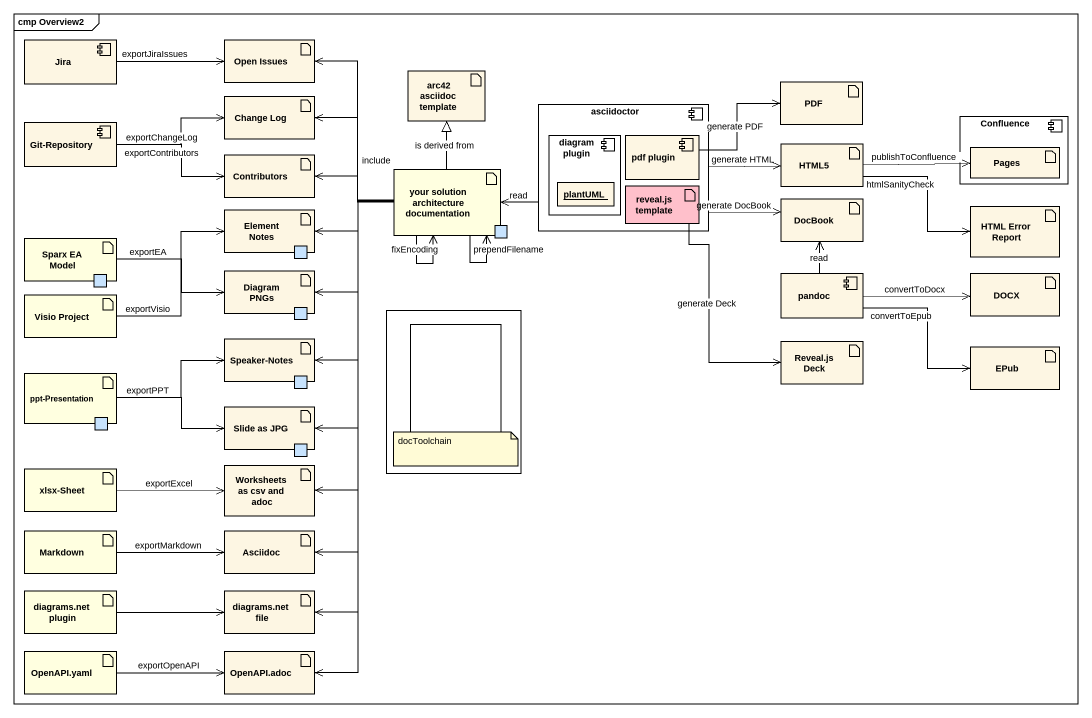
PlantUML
@startuml
mainframe cmp Overview2
allowmixing
hide circle
hide empty members
component Jira
artifact "Open Issues" as Open_Issues
artifact "arc42 asciidoc template" as arc42_asciidoc_template
artifact PDF
component "Git-Repository" as Git_Repository
artifact "Change Log" as Change_Log
component asciidoctor {
  component "diagram plugin" as diagram_plugin {
    object plantUML
  }
  component "pdf plugin" as pdf_plugin
  artifact "reveal.js template" as reveal_js_template #FFC0CB
}
component Confluence {
  artifact Pages
}
artifact Contributors
artifact HTML5
artifact "your solution architecture documentation" as your_solution_architecture #FFFFE0 {
  port " " as port1 #C7E3FE
}
artifact DocBook
artifact "Sparx EA Model" as Sparx_EA_Model #FFFFE0 {
  port " " as port2 #C7E3FE
}
artifact "Element Notes" as Element_Notes {
  port " " as port3 #C7E3FE
}
artifact "HTML Error Report" as HTML_Error_Report
artifact "Diagram PNGs" as Diagram_PNGs {
  port " " as port4 #C7E3FE
}
component pandoc
artifact DOCX
artifact "Visio Project" as Visio_Project #FFFFE0
rectangle " " as rectangle1 #FFFFFF {
  rectangle " " as rectangle2
}
artifact "Speaker-Notes" as Speaker_Notes {
  port " " as port5 #C7E3FE
}
artifact "Reveal.js Deck" as Reveal_js_Deck
artifact EPub
artifact "ppt-Presentation" as ppt_Presentation #FFFFE0 {
  port " " as port6 #C7E3FE
}
artifact "Slide as JPG" as Slide_as_JPG {
  port " " as port7 #C7E3FE
}
artifact "xlsx-Sheet" as xlsx_Sheet #FFFFE0
artifact "Worksheets as csv and adoc" as Worksheets_as_csv_and_adoc
artifact Markdown #FFFFE0
artifact Asciidoc
artifact "diagrams.net plugin" as diagrams_net_plugin #FFFFE0
artifact "diagrams.net file" as diagrams_net_file
artifact "OpenAPI.yaml" as OpenAPI_yaml #FFFFE0
artifact "OpenAPI.adoc" as OpenAPI_adoc
Jira -right-> Open_Issues : exportJiraIssues
Git_Repository -right-> Change_Log : exportChangeLog
Git_Repository -right-> Contributors : exportContributors
asciidoctor -right-> HTML5 : generate HTML
asciidoctor -left-> your_solution_architecture : read
asciidoctor -right-> DocBook : generate DocBook
pdf_plugin -right-> PDF : generate PDF
HTML5 -right-> Pages : publishToConfluence
HTML5 -right-> HTML_Error_Report : htmlSanityCheck
your_solution_architecture -up-> Open_Issues
your_solution_architecture -up-|> arc42_asciidoc_template : is derived from
your_solution_architecture -left-> Change_Log : include
your_solution_architecture -left-> Contributors
your_solution_architecture --> your_solution_architecture : fixEncoding
your_solution_architecture --> your_solution_architecture : prependFilename
your_solution_architecture -left-> Element_Notes
your_solution_architecture -left-> Diagram_PNGs
your_solution_architecture --> Speaker_Notes
your_solution_architecture --> Slide_as_JPG
your_solution_architecture --> Worksheets_as_csv_and_adoc
your_solution_architecture --> Asciidoc
your_solution_architecture --> diagrams_net_file
your_solution_architecture --> OpenAPI_adoc
reveal_js_template --> Reveal_js_Deck : generate Deck
Sparx_EA_Model -right-> Element_Notes
Sparx_EA_Model -right-> Diagram_PNGs : exportEA
pandoc -up-> DocBook : read
pandoc -right-> DOCX : convertToDocx
pandoc -right-> EPub : convertToEpub
Visio_Project -right-> Element_Notes
Visio_Project -right-> Diagram_PNGs : exportVisio
ppt_Presentation -right-> Speaker_Notes
ppt_Presentation -right-> Slide_as_JPG : exportPPT
xlsx_Sheet -right-> Worksheets_as_csv_and_adoc : exportExcel
Markdown -right-> Asciidoc : exportMarkdown
diagrams_net_plugin -right-> diagrams_net_file
OpenAPI_yaml -right-> OpenAPI_adoc : exportOpenAPI
note as N1
  docToolchain
end note
@enduml
